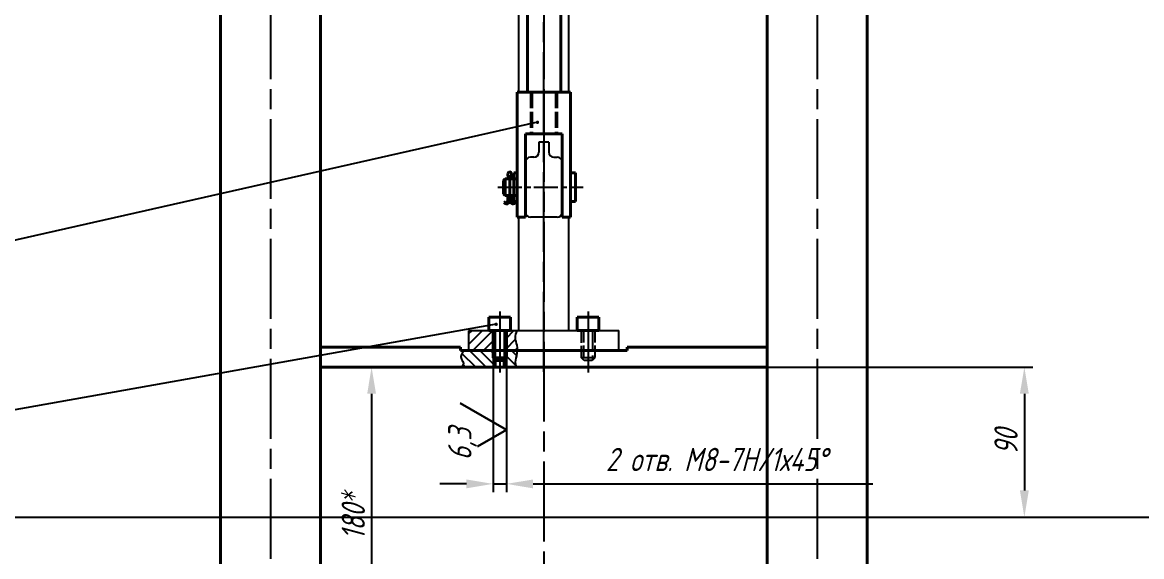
# Model space of a CAD drawing. Header units: millimetres. Extents: x -80 to 1055, y -404 to 589.
# Drawn here: x 580.4 to 748.3, y 214.3 to 294.5 of the extents above; entities that cross this region are included whole.
import ezdxf

# ---------------------------------------------------------------- set-up
doc = ezdxf.new("R2010")
doc.units = ezdxf.units.MM
for name, pattern in [('AM_ISO02W050', [7.5, 6, -1.5]), ('AM_ISO08W050', [18, 12, -1.5, 3, -1.5]), ('CENTER2', [28.575, 19.05, -3.175, 3.175, -3.175])]:
    doc.linetypes.add(name, pattern=pattern)
doc.layers.add('AM_7', color=5, linetype='AM_ISO08W050', lineweight=25)
doc.layers.add('ASHADE', color=7, linetype='Continuous', lineweight=40)
for name, color, linetype in [('RAZM', 5, 'Continuous'), ('TIN', 164, 'Continuous'), ('Пунктир', 1, 'AM_ISO02W050'), ('Слой4', 94, 'CENTER2')]:
    doc.layers.add(name, color=color, linetype=linetype)
doc.styles.add('ROMANC', font='romanc.shx', dxfattribs={"width": 0.75, "oblique": 15})
doc.dimstyles.new('Масш.0.25', dxfattribs={"dimtxt": 3.5, "dimasz": 4, "dimexe": 1.25, "dimexo": 0.0625, "dimgap": 1, "dimtad": 1, "dimdec": 0, "dimlfac": 4, "dimzin": 0, "dimdsep": 46, "dimtxsty": 'ROMANC', "dimcen": -0.09, "dimadec": 0, "dimazin": 0, "dimtfac": 1, "dimtdec": 0, "dimtmove": 0, "dimatfit": 3, "dimfxl": 1, "dimtolj": 1, "dimtzin": 0, "dimarcsym": 0})
doc.dimstyles.new('Масш.0.5', dxfattribs={"dimtxt": 3.5, "dimasz": 4, "dimexe": 1.25, "dimexo": 0.0625, "dimgap": 1, "dimtad": 1, "dimtoh": 1, "dimdec": 0, "dimlfac": 2, "dimzin": 0, "dimdsep": 46, "dimtxsty": 'ROMANC', "dimcen": -0.09, "dimadec": 1, "dimazin": 0, "dimtfac": 1, "dimtdec": 0, "dimtmove": 0, "dimatfit": 3, "dimfxl": 1, "dimtolj": 1, "dimtzin": 0, "dimarcsym": 0})

# ---------------------------------------------------------------- blocks, each defined once
blk = doc.blocks.new('*D19')
at = {"layer": 'Defpoints', "color": 0}
for p in [(625.11, 242.76), (625.11, 197.76), (632.77, 197.76)]:
    blk.add_point(p, dxfattribs=at)
at = {"layer": 'TIN', "color": 0, "lineweight": -2}
for p, q in [((625.17, 242.76), (634.02, 242.76)), ((632.77, 238.76), (632.77, 201.76)), ((625.17, 197.76), (634.02, 197.76))]:
    blk.add_line(p, q, dxfattribs=at)
at = {"layer": 'TIN', "color": 0}
for points in [[(632.11, 238.76), (633.44, 238.76), (632.77, 242.76)], [(632.11, 201.76), (633.44, 201.76), (632.77, 197.76)]]:
    blk.add_solid(points, dxfattribs=at)
at = {"layer": 'TIN', "color": 0, "insert": (630.02, 220.26), "char_height": 3.5, "attachment_point": 5, "rotation": 90, "style": 'ROMANC'}
blk.add_mtext('\\A1;180{\\fTahoma|b0|i0|c0|p32;*}', dxfattribs=at)
blk = doc.blocks.new('*D22')
at = {"layer": 'Defpoints', "color": 0}
for p in [(706.13, 509.01), (765.16, 159.73), (783.53, 159.73)]:
    blk.add_point(p, dxfattribs=at)
at = {"layer": 'TIN', "color": 0, "lineweight": -2}
for p, q in [((706.19, 509.01), (784.78, 509.01)), ((783.53, 505.01), (783.53, 163.73)), ((765.22, 159.73), (784.78, 159.73))]:
    blk.add_line(p, q, dxfattribs=at)
at = {"layer": 'TIN', "color": 0}
for points in [[(782.86, 505.01), (784.19, 505.01), (783.53, 509.01)], [(782.86, 163.73), (784.19, 163.73), (783.53, 159.73)]]:
    blk.add_solid(points, dxfattribs=at)
at = {"layer": 'TIN', "color": 0, "insert": (780.78, 334.37), "char_height": 3.5, "attachment_point": 5, "rotation": 90, "style": 'ROMANC'}
blk.add_mtext('\\A1;1397{\\fTahoma|b0|i0|c0|p32;*}', dxfattribs=at)
blk = doc.blocks.new('*D23')
at = {"layer": 'Defpoints', "color": 0}
for p in [(661.29, 555.64), (801.23, 555.64), (765.16, 159.73)]:
    blk.add_point(p, dxfattribs=at)
at = {"layer": 'TIN', "color": 0, "lineweight": -2}
for p, q in [((661.35, 555.64), (802.48, 555.64)), ((801.23, 163.73), (801.23, 551.64)), ((765.22, 159.73), (802.48, 159.73))]:
    blk.add_line(p, q, dxfattribs=at)
at = {"layer": 'TIN', "color": 0}
for points in [[(800.56, 551.64), (801.89, 551.64), (801.23, 555.64)], [(800.56, 163.73), (801.89, 163.73), (801.23, 159.73)]]:
    blk.add_solid(points, dxfattribs=at)
at = {"layer": 'TIN', "color": 0, "insert": (798.48, 357.68), "char_height": 3.5, "attachment_point": 5, "rotation": 90, "style": 'ROMANC'}
blk.add_mtext('\\A1;1584{\\fTahoma|b0|i0|c0|p32;*}', dxfattribs=at)
blk = doc.blocks.new('*D29')
at = {"layer": 'Defpoints', "color": 0}
for p in [(651, 242.76), (653, 242.76), (653, 225.24)]:
    blk.add_point(p, dxfattribs=at)
at = {"layer": 'TIN', "color": 0, "lineweight": -2}
for p, q in [((651, 242.7), (651, 223.99)), ((653, 242.7), (653, 223.99)), ((647, 225.24), (643, 225.24)), ((651, 225.24), (653, 225.24)), ((657, 225.24), (707.97, 225.24))]:
    blk.add_line(p, q, dxfattribs=at)
at = {"layer": 'TIN', "color": 0}
for points in [[(647, 225.9), (647, 224.57), (651, 225.24)], [(657, 225.9), (657, 224.57), (653, 225.24)]]:
    blk.add_solid(points, dxfattribs=at)
at = {"layer": 'TIN', "color": 0, "insert": (684.49, 228.9), "char_height": 3.5, "attachment_point": 5, "style": 'ROMANC'}
blk.add_mtext('\\A1;2 отв. М8-7Н/1х45%%d', dxfattribs=at)
blk = doc.blocks.new('*D507')
at = {"layer": 'Defpoints', "color": 0}
for p in [(680.22, 242.76), (680.22, 220.26), (730.69, 220.26)]:
    blk.add_point(p, dxfattribs=at)
at = {"layer": 'TIN', "color": 0, "lineweight": -2}
for p, q in [((680.28, 242.76), (731.94, 242.76)), ((730.69, 238.76), (730.69, 224.26)), ((680.28, 220.26), (731.94, 220.26))]:
    blk.add_line(p, q, dxfattribs=at)
at = {"layer": 'TIN', "color": 0}
for points in [[(730.02, 238.76), (731.36, 238.76), (730.69, 242.76)], [(730.02, 224.26), (731.36, 224.26), (730.69, 220.26)]]:
    blk.add_solid(points, dxfattribs=at)
at = {"layer": 'TIN', "color": 0, "insert": (727.94, 231.51), "char_height": 3.5, "attachment_point": 5, "rotation": 90, "style": 'ROMANC'}
blk.add_mtext('\\A1;\\A1;90 ', dxfattribs=at)

msp = doc.modelspace()

# ---------------------------------------------------------------- hatches: boundary and pattern name
at = {"layer": 'TIN'}
h = msp.add_hatch(dxfattribs=at)
h.set_pattern_fill('ANSI31', color=256, scale=0.35, angle=180, style=0)
h.set_pattern_definition([(225, (-15231.9553, -3915.6671), (0.78577241, -0.78577241), [])])
edge = h.paths.add_edge_path()
edge.add_spline(control_points=[(654.61, 245.26), (654.62, 245.53), (654.57, 246.17), (654.16, 247.16), (654.43, 247.89), (654.57, 248.26)], knot_values=[0, 0, 0, 0, 0.794383, 1.927999, 3.062355, 3.062355, 3.062355, 3.062355], degree=3, periodic=0)
edge.add_line((654.57, 248.26), (653, 248.26))
edge.add_line((653, 248.26), (653, 245.26))
edge.add_line((653, 245.26), (654.61, 245.26))
h.paths.add_polyline_path([(651, 248.26), (647.37, 248.26), (647.37, 245.26), (651, 245.26)])
h = msp.add_hatch(dxfattribs=at)
h.set_pattern_fill('ANSI31', color=256, scale=0.35, angle=90, style=0)
h.set_pattern_definition([(135, (-15231.9553, -3915.6671), (-0.78577241, -0.78577241), [])])
edge = h.paths.add_edge_path()
edge.add_line((651, 245.26), (647.37, 245.26))
edge.add_line((647.37, 245.26), (646.57, 245.26))
edge.add_spline(control_points=[(646.57, 245.26), (646.32, 244.86), (645.92, 244.23), (646.69, 243.48), (646.46, 243), (646.34, 242.76)], knot_values=[0, 0, 0, 0, 1.221625, 1.941571, 2.666403, 2.666403, 2.666403, 2.666403], degree=3, periodic=0)
edge.add_line((646.34, 242.76), (651, 242.76))
edge.add_line((651, 242.76), (651, 244.16))
edge.add_line((651, 244.16), (651, 245.26))
edge = h.paths.add_edge_path()
edge.add_spline(control_points=[(654.52, 242.76), (654.45, 242.92), (654.22, 243.45), (654.5, 244.31), (654.6, 244.99), (654.61, 245.26)], knot_values=[3.062355, 3.062355, 3.062355, 3.062355, 3.563542, 4.776217, 5.595931, 5.595931, 5.595931, 5.595931], degree=3, periodic=0)
edge.add_line((654.61, 245.26), (653, 245.26))
edge.add_line((653, 245.26), (653, 244.16))
edge.add_line((653, 244.16), (653, 242.76))
edge.add_line((653, 242.76), (654.52, 242.76))
h.paths.add_polyline_path([(651.32, 243.84), (651, 244.16), (651, 242.76), (651.32, 242.76)])
h.paths.add_polyline_path([(653, 244.16), (652.68, 243.84), (652.68, 242.76), (653, 242.76)])

# ---------------------------------------------------------------- linework, layer by layer
at = {"layer": 'AM_7'}
for p, q in [((617.61, 370.01), (617.61, 188.87)), ((658.62, 370.01), (658.62, 282.58)), ((699.63, 370.01), (699.63, 189.2)), ((658.62, 242.06), (658.62, 368.26)), ((658.62, 282.58), (658.62, 180.71)), ((653.49, 267.88), (653.49, 269.18))]:
    msp.add_line(p, q, dxfattribs=at)
at = {"layer": 'AM_7', "ltscale": 0.3}
msp.add_line((651.7, 269.78), (664.53, 269.78), dxfattribs=at)
at = {"layer": 'ASHADE'}
for p, q in [((656.17, 284.07), (656.17, 379.26)), ((661.17, 284.07), (661.17, 379.22)), ((610.11, 197.76), (610.11, 370.01)), ((625.11, 197.76), (625.11, 370.01)), ((692.13, 197.76), (692.13, 370.01)), ((707.13, 197.76), (707.13, 370.01)), ((654.62, 284.07), (662.62, 284.07)), ((654.62, 265.28), (654.62, 284.07)), ((662.62, 265.28), (662.62, 284.07)), ((655.87, 277.78), (655.87, 265.28)), ((655.87, 277.78), (658.62, 277.78)), ((661.37, 277.78), (658.62, 277.78)), ((661.37, 277.78), (661.37, 265.28)), ((652.8, 271.03), (652.55, 270.78)), ((652.55, 270.78), (652.55, 268.78)), ((652.8, 271.03), (652.8, 268.53)), ((652.8, 271.03), (654.62, 271.03)), ((653.19, 271.82), (653.25, 271.03)), ((653.49, 267.28), (653.49, 271.58)), ((653.78, 271.68), (653.72, 271.03)), ((653.78, 271.82), (653.78, 271.68)), ((654.12, 271.92), (654.12, 269.78)), ((654.62, 271.92), (654.12, 271.92)), ((662.62, 271.92), (663.37, 271.92)), ((663.37, 271.92), (663.37, 269.78)), ((652.8, 268.53), (652.55, 268.78)), ((654.12, 267.63), (654.12, 269.78)), ((663.37, 267.63), (663.37, 269.78)), ((652.86, 267.63), (652.68, 267.46)), ((652.8, 268.53), (654.62, 268.53)), ((654.62, 267.63), (654.12, 267.63)), ((654.14, 267.65), (654.32, 267.48)), ((662.62, 267.63), (663.37, 267.63)), ((654.62, 265.28), (655.87, 265.28)), ((661.37, 265.28), (662.62, 265.28)), ((653.63, 250.26), (650.38, 250.26)), ((650.38, 250.26), (650.38, 248.26)), ((653.63, 248.26), (653.63, 250.26)), ((663.62, 248.26), (663.62, 250.26)), ((663.62, 250.26), (666.87, 250.26)), ((666.87, 250.26), (666.87, 248.26)), ((650.38, 248.26), (653.63, 248.26)), ((651, 248.26), (651, 244.16)), ((653, 244.16), (653, 248.26)), ((666.87, 248.26), (663.62, 248.26)), ((646.12, 245.76), (625.11, 245.76)), ((646.12, 245.76), (646.12, 245.26)), ((646.12, 245.26), (658.62, 245.26)), ((671.12, 245.26), (658.62, 245.26)), ((692.13, 245.76), (671.12, 245.76)), ((671.12, 245.76), (671.12, 245.26)), ((651, 244.16), (651.4, 243.76)), ((651, 244.16), (653, 244.16)), ((651.32, 243.84), (651.32, 242.76)), ((651.4, 243.76), (652, 243.76)), ((652, 243.76), (652.6, 243.76)), ((652.6, 243.76), (653, 244.16)), ((652.68, 243.84), (652.68, 242.76)), ((692.13, 242.76), (625.11, 242.76))]:
    msp.add_line(p, q, dxfattribs=at)
msp.add_arc((653.48, 271.78), 0.296, 8.3114, 171.6886, dxfattribs=at)
for points in [[(653.49, 268.21), (653.46, 267.81), (653.39, 267.52), (653.15, 267.28), (652.86, 267.31), (652.68, 267.46)], [(653.5, 268.21), (653.54, 267.81), (653.61, 267.52), (653.86, 267.29), (654.15, 267.32), (654.32, 267.48)]]:
    msp.add_spline(points, degree=3, dxfattribs=at)
for points in [[(653.24, 268.46), (653.23, 268.13), (653.21, 268.04), (653.22, 267.91), (653.21, 267.85), (653.2, 267.76), (653.18, 267.72), (653.17, 267.66), (653.17, 267.64), (653.16, 267.61), (653.15, 267.6), (653.14, 267.58), (653.14, 267.57), (653.12, 267.55), (653.1, 267.54), (653.09, 267.52), (653.08, 267.52), (653.07, 267.52), (653.07, 267.51), (653.05, 267.51), (653.05, 267.51), (653.03, 267.51), (653.01, 267.51), (652.99, 267.52), (652.98, 267.53), (652.96, 267.53), (652.96, 267.54), (652.92, 267.57), (652.89, 267.6), (652.86, 267.63)], [(653.74, 268.47), (653.75, 268.14), (653.77, 268.04), (653.77, 267.91), (653.78, 267.85), (653.8, 267.77), (653.81, 267.73), (653.82, 267.67), (653.83, 267.65), (653.84, 267.62), (653.84, 267.61), (653.85, 267.59), (653.86, 267.58), (653.88, 267.56), (653.89, 267.55), (653.91, 267.53), (653.92, 267.53), (653.93, 267.53), (653.93, 267.52), (653.95, 267.52), (653.95, 267.52), (653.97, 267.52), (653.99, 267.53), (654.01, 267.53), (654.02, 267.54), (654.03, 267.55), (654.04, 267.55), (654.08, 267.58), (654.1, 267.61), (654.14, 267.65)]]:
    msp.add_open_spline(points, degree=3, knots=[0, 0, 0, 0, 1.01874, 1.01874, 1.650681, 1.650681, 2.282621, 2.282621, 2.701987, 2.701987, 3.000223, 3.000223, 3.298459, 3.298459, 3.763794, 3.763794, 4.078176, 4.078176, 4.354002, 4.354002, 4.629827, 4.629827, 5.054757, 5.054757, 5.352915, 5.352915, 5.651072, 5.651072, 6.267166, 6.267166, 6.267166, 6.267166], dxfattribs=at)
at = {"layer": 'RAZM'}
for p, q in [((654.87, 284.07), (654.87, 368.26)), ((662.37, 284.07), (662.37, 368.26)), ((654.87, 248.26), (654.87, 265.28)), ((662.37, 248.26), (662.37, 265.28)), ((647.37, 245.26), (647.37, 248.26)), ((647.37, 248.26), (669.87, 248.26)), ((669.87, 245.26), (669.87, 248.26)), ((647.37, 245.26), (669.87, 245.26))]:
    msp.add_line(p, q, dxfattribs=at)
at = {"layer": 'RAZM', "lineweight": 30}
for p, q in [((653, 233.34), (646.07, 237.34)), ((648.67, 230.84), (653, 233.34))]:
    msp.add_line(p, q, dxfattribs=at)
at = {"layer": 'TIN'}
for p, q in [((657.87, 276.53), (657.87, 275.03)), ((659.37, 276.53), (657.87, 276.53)), ((659.37, 276.53), (659.37, 275.03)), ((657.12, 274.28), (656.62, 274.28)), ((660.12, 274.28), (660.62, 274.28)), ((655.87, 273.53), (655.87, 266.03)), ((661.37, 273.53), (661.37, 266.03)), ((660.62, 265.28), (656.62, 265.28)), ((651.32, 248.26), (651.32, 243.84)), ((652.68, 248.26), (652.68, 243.84)), ((651, 244.16), (651, 242.76)), ((653, 244.16), (653, 242.76)), ((276.86, 220.26), (783.53, 220.26))]:
    msp.add_line(p, q, dxfattribs=at)
for centre, start, end in [((656.62, 273.53), 90, 180), ((657.12, 275.03), 270, 0), ((660.12, 275.03), 180, 270), ((660.62, 273.53), 0, 90), ((656.62, 266.03), 180, 270), ((660.62, 266.03), 270, 0)]:
    msp.add_arc(centre, 0.75, start, end, dxfattribs=at)
for points in [[(654.57, 248.26), (654.3, 247.16), (654.55, 246.05), (654.5, 244.44), (654.35, 243.23), (654.52, 242.76)], [(646.57, 245.26), (646.2, 244.1), (646.53, 243.46), (646.34, 242.76)]]:
    msp.add_spline(points, degree=3, dxfattribs=at)
at = {"layer": 'Пунктир', "ltscale": 0.4}
for p, q in [((656.62, 284.07), (656.62, 277.78)), ((656.87, 284.07), (656.87, 277.78)), ((660.37, 284.07), (660.37, 277.78)), ((660.62, 284.07), (660.62, 277.78))]:
    msp.add_line(p, q, dxfattribs=at)
at = {"layer": 'Пунктир', "ltscale": 0.3}
for p, q in [((664.24, 244.16), (664.24, 248.26)), ((664.56, 248.26), (664.56, 243.84)), ((666.24, 248.26), (666.24, 244.16))]:
    msp.add_line(p, q, dxfattribs=at)
at = {"layer": 'Пунктир', "ltscale": 0.5}
for p, q in [((665.92, 248.26), (665.92, 243.84)), ((666.24, 244.16), (664.24, 244.16)), ((664.64, 243.76), (664.24, 244.16)), ((665.24, 243.76), (664.64, 243.76)), ((665.84, 243.76), (665.24, 243.76)), ((666.24, 244.16), (665.84, 243.76))]:
    msp.add_line(p, q, dxfattribs=at)
at = {"layer": 'Слой4'}
for p, q in [((652, 251.13), (652, 241.94)), ((665.24, 251.13), (665.24, 241.94))]:
    msp.add_line(p, q, dxfattribs=at)

# ---------------------------------------------------------------- texts
at = {"layer": 'RAZM', "style": 'ROMANC', "oblique": 15, "width": 0.75}
msp.add_text('6,3', height=3.5, rotation=90, dxfattribs=at).set_placement((647.76, 228.79))

# ---------------------------------------------------------------- dimensions: what is measured, and where the dimension line sits
at = {"layer": 'TIN'}
for base, p1, p2, text, dimstyle, override, picture, middle in [((801.23, 555.64), (765.16, 159.73), (661.29, 555.64), '<>{\\fTahoma|b0|i0|c0|p32;*}', 'Масш.0.25', {"dimlfac": 4, "dimtxsty": 'ROMANC', "dimsah": 1, "dimtmove": 0, "dimtolj": 1}, '*D23', (798.48, 357.68)), ((730.69, 220.26), (680.22, 242.76), (680.22, 220.26), '\\A1;<> ', 'Масш.0.5', {"dimgap": 1, "dimlfac": 4, "dimsah": 1, "dimse1": 0, "dimse2": 0, "dimsd1": 0, "dimsd2": 0, "dimtmove": 0}, '*D507', (727.94, 231.51))]:
    dim = msp.add_linear_dim(base=base, p1=p1, p2=p2, angle=90, text=text, dimstyle=dimstyle, override=override, dxfattribs=at)
    dim.commit()
    dim.dimension.update_dxf_attribs({"geometry": picture, "text_midpoint": middle})
for base, p1, p2, picture, middle in [((783.53, 159.73), (706.13, 509.01), (765.16, 159.73), '*D22', (780.78, 334.37)), ((632.77, 197.76), (625.11, 242.76), (625.11, 197.76), '*D19', (630.02, 220.26))]:
    dim = msp.add_linear_dim(base=base, p1=p1, p2=p2, angle=90, text='<>{\\fTahoma|b0|i0|c0|p32;*}', dimstyle='Масш.0.25', dxfattribs=at)
    dim.commit()
    dim.dimension.update_dxf_attribs({"geometry": picture, "text_midpoint": middle})
dim = msp.add_linear_dim(base=(653, 225.24), p1=(651, 242.76), p2=(653, 242.76), text='2 отв. М8-7Н/1х45%%d', dimstyle='Масш.0.25', dxfattribs=at)
dim.commit()
dim.dimension.update_dxf_attribs({"geometry": '*D29', "text_midpoint": (684.49, 228.9)})

# ---------------------------------------------------------------- leaders
at = {"layer": 'TIN', "ltscale": 0.5}
for points in [[(657.65, 279.52), (566.93, 259.05)], [(651.46, 249.21), (566.93, 234.18)]]:
    msp.add_leader(points, dimstyle='Масш.0.5', override={"dimasz": 2, "dimgap": 1, "dimtad": 0, "dimldrblk": 'DotSmall'}, dxfattribs=at)

doc.saveas('drawing.dxf')
